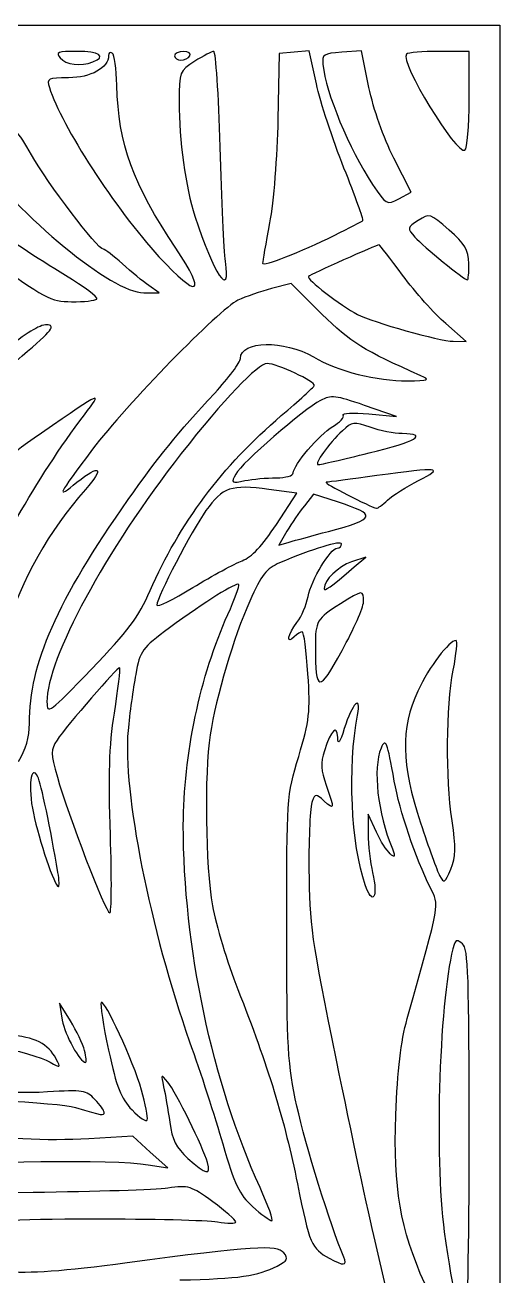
# Model space of a CAD drawing. Extents: x 1 to 81, y -1 to 158.
# Drawn here: x 52.1 to 80.6, y 82.8 to 158.1 of the extents above; entities that cross this region are included whole.
import ezdxf

# ---------------------------------------------------------------- set-up
doc = ezdxf.new("R2010")
doc.units = 0
doc.layers.get('0').update_dxf_attribs({"linetype": 'CONTINUOUS'})

msp = doc.modelspace()

# ---------------------------------------------------------------- linework, layer by layer
at = {"color": 7}
for points in [[(1.007335, 78.69224), (1.007335, 158.06724), (40.827127, 158.06724), (80.646918, 158.06724), (80.646918, 78.69224), (80.646918, -0.68276), (40.827127, -0.68276), (1.007335, -0.68276)], [(61.993793, 156.215157)], [(56.15132, 155.84659)], [(78.794835, 153.584939)], [(70.68077, 145.405831)], [(61.146425, 144.63003)], [(64.135878, 143.845886)], [(78.769914, 143.713595)], [(56.391485, 141.572917)], [(72.775564, 132.310603)], [(67.186241, 130.815157)], [(73.882991, 129.471129)], [(70.328168, 127.590277)], [(65.140917, 125.825996)], [(71.884955, 125.454018)], [(59.601494, 124.023882)], [(72.434664, 123.340678)], [(77.766712, 110.177657)], [(57.209489, 109.317761)], [(54.052531, 107.068803)], [(53.957818, 95.826972)], [(55.652874, 96.345052)], [(59.083268, 93.966681)], [(56.834418, 92.631959)], [(78.794835, 91.095261)], [(63.052899, 89.606303)], [(66.211551, 88.100755)], [(71.247262, 83.917761)]]:
    msp.add_lwpolyline(points, close=True, dxfattribs=at)
for points in [[(69.601929, 154.520547), (69.171114, 156.505798), (68.267395, 156.426624), (67.363673, 156.347449), (67.285889, 152.378699)], [(72.767711, 154.308861), (72.319272, 156.503606), (71.125284, 156.425527)], [(78.794835, 153.584939), (78.794835, 156.47974), (76.98685, 156.47974)], [(74.558194, 147.614489), (75.304788, 148.000567), (74.260469, 150.057342)], [(59.215668, 141.951558), (60.14171, 141.955413), (59.518619, 142.389126), (59.518619, 142.389126)], [(69.938284, 140.673578), (68.07921, 142.511003), (66.899687, 142.205624)], [(77.839898, 139.031323), (78.604753, 139.017242), (77.380367, 140.094989)], [(72.750045, 134.662572), (74.42921, 134.509188), (72.498429, 135.176018)], [(67.199232, 128.012097), (68.435924, 129.889115), (66.742217, 130.117742)], [(70.875358, 129.364674), (69.438173, 129.831319), (68.884281, 129.136674)], [(67.834822, 127.603094), (67.33925, 126.764161), (67.973813, 126.948248)], [(71.884955, 125.454018), (72.577127, 126.046002), (71.713095, 125.757421)], [(73.216847, 109.482694), (72.721039, 110.574532), (72.721568, 109.383907)], [(54.80926, 98.13099), (54.146228, 99.197448), (54.318456, 98.169174)], [(59.480252, 89.476567), (60.670877, 89.280685), (59.612543, 90.234098), (58.55421, 91.187508), (55.908377, 91.032891)], [(73.111511, 84.872481), (73.808945, 81.924596), (75.309637, 81.239527)]]:
    msp.add_lwpolyline(points, dxfattribs=at)
for points in [[(55.214523, 156.47974), (54.039796, 156.47974), (53.903097, 156.426859), (54.188585, 156.082866)], [(54.188585, 156.082866), (54.528805, 155.672926), (55.419379, 155.565718), (56.15132, 155.84659)], [(57.099002, 156.230772), (57.099002, 155.493806), (56.020803, 154.892241), (54.699921, 154.892241)], [(56.15132, 155.84659), (56.993719, 156.169848), (56.535206, 156.47974), (55.214523, 156.47974)], [(57.324985, 156.371305), (57.200694, 156.448121), (57.099002, 156.384881), (57.099002, 156.230772)], [(57.597167, 154.437461), (57.571767, 155.424259), (57.449275, 156.294489), (57.324985, 156.371305)], [(61.612534, 156.47974), (61.312904, 156.47974), (61.067752, 156.360678), (61.067752, 156.215157)], [(61.067752, 156.215157), (61.067752, 156.069636), (61.239318, 155.950574), (61.449011, 155.950574)], [(62.287923, 155.884428), (61.36686, 155.296853), (61.354655, 155.265045), (61.348773, 153.437032)], [(61.449011, 155.950574), (61.658704, 155.950574), (61.903856, 156.069636), (61.993793, 156.215157)], [(61.993793, 156.215157), (62.08373, 156.360678), (61.912164, 156.47974), (61.612534, 156.47974)], [(63.435344, 156.47974), (63.317517, 156.47974), (62.801175, 156.21185), (62.287923, 155.884428)], [(63.811502, 150.725053), (63.722443, 153.890131), (63.553173, 156.47974), (63.435344, 156.47974)], [(71.125284, 156.425527), (70.027967, 156.353771), (69.936664, 156.293892), (69.997637, 155.685991)], [(75.015032, 156.315909), (74.586441, 155.88732), (78.038161, 150.222487), (78.53921, 150.532153)], [(76.98685, 156.47974), (75.992456, 156.47974), (75.105138, 156.406016), (75.015032, 156.315909)], [(69.997637, 155.685991), (70.167923, 153.988231), (71.562442, 150.624018), (72.988069, 148.471713)], [(54.699921, 154.892241), (53.431202, 154.892241), (53.369094, 154.860259), (53.543801, 154.296928)], [(61.146425, 144.63003), (58.563023, 148.489666), (57.688062, 150.907391), (57.597167, 154.437461)], [(71.262941, 149.460488), (70.586333, 151.151633), (69.838877, 153.428659), (69.601929, 154.520547)], [(53.543801, 154.296928), (54.246841, 152.030035), (57.534974, 146.952518), (60.132489, 144.122711)], [(74.260469, 150.057342), (73.640582, 151.278198), (73.033895, 153.006108), (72.767711, 154.308861)], [(61.348773, 153.437032), (61.341418, 151.153498), (61.73261, 148.311254), (62.295564, 146.557866)], [(78.53921, 150.532153), (78.679805, 150.619044), (78.794835, 151.992798), (78.794835, 153.584939)], [(52.465282, 150.250745), (51.683425, 151.648838), (51.281595, 152.072607), (50.268788, 152.567162)], [(67.285889, 152.378699), (67.243105, 150.195886), (67.019342, 147.397918), (66.788636, 146.160991)], [(64.135878, 143.845886), (64.046526, 144.46435), (63.900558, 147.559975), (63.811502, 150.725053)], [(48.869314, 150.485953), (51.826951, 146.469102), (57.313229, 141.943637), (59.215668, 141.951558)], [(56.789749, 144.567351), (56.441867, 144.579419), (53.404527, 148.571219), (52.465282, 150.250745)], [(72.40284, 146.304694), (72.452503, 146.349237), (71.93955, 147.769344), (71.262941, 149.460488)], [(54.517351, 142.98976), (51.035731, 145.101306), (47.250469, 147.800677), (46.130181, 148.970877)], [(72.988069, 148.471713), (73.803169, 147.241141), (73.819245, 147.232363), (74.558194, 147.614489)], [(62.295564, 146.557866), (63.415865, 143.06854), (64.473312, 141.510232), (64.135878, 143.845886)], [(66.788636, 146.160991), (66.55793, 144.924064), (66.366975, 143.834174), (66.364294, 143.739014)], [(70.68077, 145.405831), (71.578245, 145.855663), (72.353178, 146.260151), (72.40284, 146.304694)], [(75.732354, 146.304657), (75.061593, 145.865158), (75.057061, 145.84268), (75.531411, 145.308166)], [(77.581792, 145.73004), (76.436564, 146.738474), (76.407992, 146.747352), (75.732354, 146.304657)], [(66.364294, 143.739014), (66.357733, 143.505672), (68.674951, 144.400477), (70.68077, 145.405831)], [(78.769914, 143.713595), (78.74917, 144.539576), (78.550138, 144.877361), (77.581792, 145.73004)], [(57.931119, 143.692026), (57.400693, 144.170079), (56.887076, 144.563975), (56.789749, 144.567351)], [(60.132489, 144.122711), (62.510231, 141.532334), (63.041805, 141.798306), (61.146425, 144.63003)], [(73.378653, 144.838074), (73.228203, 144.838074), (69.247335, 143.051684), (69.124864, 142.929213)], [(74.793195, 143.005406), (74.043662, 144.013373), (73.407119, 144.838074), (73.378653, 144.838074)], [(75.531411, 145.308166), (76.03708, 144.738364), (78.497023, 142.721407), (78.686303, 142.721407)], [(49.690668, 144.202155), (53.336605, 141.566951), (53.593918, 141.428482), (54.872091, 141.413868)], [(59.518619, 142.389126), (59.17592, 142.627669), (58.461545, 143.213973), (57.931119, 143.692026)], [(78.686303, 142.721407), (78.745995, 142.721407), (78.783619, 143.167892), (78.769914, 143.713595)], [(56.391485, 141.572917), (56.48742, 141.668852), (55.64406, 142.306432), (54.517351, 142.98976)], [(69.124864, 142.929213), (68.978267, 142.782618), (71.049219, 141.185966), (72.084205, 140.647634)], [(77.380367, 140.094989), (76.706952, 140.68775), (75.542727, 141.997438), (74.793195, 143.005406)], [(54.872091, 141.413868), (55.611824, 141.405409), (56.295549, 141.476983), (56.391485, 141.572917)], [(66.899687, 142.205624), (66.25095, 142.037665), (65.340653, 141.720155), (64.87681, 141.500046)], [(64.87681, 141.500046), (63.767406, 140.9736), (58.162761, 135.221373), (56.141726, 132.534949)], [(53.460153, 140.026824), (53.078068, 140.081941), (52.270766, 139.62816), (51.087409, 138.693116)], [(75.884418, 136.962788), (72.457466, 138.470343), (71.670696, 138.96134), (69.938284, 140.673578)], [(72.084205, 140.647634), (72.996687, 140.17302), (77.007717, 139.046645), (77.839898, 139.031323)], [(51.534245, 137.84421), (53.600244, 139.575398), (53.937781, 139.957924), (53.460153, 140.026824)], [(65.029204, 137.99917), (65.047064, 139.069101), (67.661271, 139.125396), (69.421626, 138.093759)], [(63.488205, 135.914206), (64.331742, 136.82051), (65.025191, 137.758744), (65.029204, 137.99917)], [(69.421626, 138.093759), (70.892186, 137.231954), (73.251663, 136.63156), (75.080111, 136.653898)], [(66.639122, 137.694324), (66.085619, 137.694324), (64.008336, 135.513983), (61.471537, 132.270365)], [(69.472122, 136.360323), (69.57141, 136.59647), (67.239912, 137.694324), (66.639122, 137.694324)], [(67.490554, 134.556175), (68.541919, 135.456892), (69.433625, 136.268758), (69.472122, 136.360323)], [(75.080111, 136.653898), (76.377898, 136.669751), (76.470073, 136.705152), (75.884418, 136.962788)], [(55.646817, 134.610031), (56.742499, 136.066683), (56.82383, 136.101634), (53.073879, 133.504348)], [(58.285494, 129.512626), (60.072201, 132.060106), (61.250931, 133.510454), (63.488205, 135.914206)], [(72.498429, 135.176018), (70.761976, 135.775734), (70.495681, 135.805402), (69.852596, 135.470786)], [(69.852596, 135.470786), (68.821485, 134.93427), (65.109905, 131.711277), (64.751101, 131.040844)], [(48.888748, 122.613073), (50.126008, 126.120745), (52.705103, 130.699169), (55.646817, 134.610031)], [(59.601494, 124.023882), (61.364799, 128.080093), (63.932178, 131.507675), (67.490554, 134.556175)], [(70.597879, 133.902982), (71.015794, 134.149852), (71.293186, 134.456263), (71.214303, 134.583895)], [(71.214303, 134.583895), (71.134155, 134.713578), (71.81169, 134.748289), (72.750045, 134.662572)], [(72.847618, 133.859009), (71.856798, 134.211862), (71.758485, 134.199567), (71.168104, 133.648959)], [(53.073879, 133.504348), (50.55403, 131.759055), (50.214601, 131.426551), (49.707721, 130.206858)], [(68.211502, 131.107812), (68.211502, 131.584396), (69.777012, 133.418083), (70.597879, 133.902982)], [(71.168104, 133.648959), (70.346758, 132.882942), (69.439375, 131.608991), (69.71484, 131.608595)], [(72.775564, 132.310603), (75.62496, 133.014186), (76.370659, 133.450849), (74.759939, 133.472603)], [(74.759939, 133.472603), (74.286996, 133.47898), (73.426452, 133.652874), (72.847618, 133.859009)], [(56.141726, 132.534949), (53.999344, 129.687227), (53.917376, 129.513939), (55.200484, 130.545073)], [(61.471537, 132.270365), (56.917183, 126.447047), (53.394835, 119.929653), (53.394835, 117.326055)], [(69.71484, 131.608595), (69.83389, 131.608425), (71.211215, 131.924327), (72.775564, 132.310603)], [(55.200484, 130.545073), (56.60404, 131.672999), (56.883935, 131.434351), (55.709481, 130.111082)], [(64.751101, 131.040844), (64.462589, 130.501752), (64.491201, 130.4812), (65.303911, 130.643744)], [(67.186241, 130.815157), (67.758921, 130.815157), (68.211502, 130.944342), (68.211502, 131.107812)], [(75.752127, 130.654949), (77.295679, 131.443415), (77.062129, 131.470593), (73.238585, 130.947448)], [(66.742217, 130.117742), (64.482218, 130.422811), (63.967347, 130.249853), (62.960049, 128.847215)], [(65.303911, 130.643744), (65.7753, 130.73802), (66.622348, 130.815157), (67.186241, 130.815157)], [(70.195877, 130.545927), (69.981553, 130.528571), (72.82022, 129.064853), (73.221532, 128.98578)], [(73.238585, 130.947448), (71.710616, 130.738388), (70.341397, 130.557704), (70.195877, 130.545927)], [(73.882991, 129.471129), (74.183412, 129.750561), (75.024522, 130.283278), (75.752127, 130.654949)], [(55.709481, 130.111082), (51.28427, 125.12516), (49.205735, 118.361513), (50.252133, 112.35264)], [(52.335147, 116.028523), (52.339169, 119.654913), (53.9808, 123.375007), (58.285494, 129.512626)], [(62.960049, 128.847215), (62.090464, 127.636341), (60.009418, 123.622226), (60.009418, 123.155763)], [(68.884281, 129.136674), (68.579643, 128.754619), (68.107385, 128.064509), (67.834822, 127.603094)], [(70.328168, 127.590277), (73.207727, 128.357048), (73.277894, 128.584584), (70.875358, 129.364674)], [(73.221532, 128.98578), (73.284913, 128.973292), (73.58257, 129.191697), (73.882991, 129.471129)], [(65.140917, 125.825996), (65.706125, 126.038618), (66.348499, 126.72087), (67.199232, 128.012097)], [(67.973813, 126.948248), (68.322822, 127.049493), (69.382283, 127.338407), (70.328168, 127.590277)], [(71.121918, 126.832156), (71.121918, 127.074999), (69.331247, 126.529118), (67.393217, 125.695469)], [(69.102261, 123.667078), (69.298804, 124.678726), (70.44718, 126.581823), (70.861089, 126.581823)], [(70.861089, 126.581823), (71.004544, 126.581823), (71.121918, 126.694472), (71.121918, 126.832156)], [(62.164354, 124.208066), (63.349571, 124.927934), (64.689024, 125.656001), (65.140917, 125.825996)], [(71.713095, 125.757421), (70.926502, 125.494706), (70.063585, 124.650817), (70.063585, 124.144291)], [(67.393217, 125.695469), (66.598623, 125.353673), (66.303708, 124.975861), (65.595963, 123.393025)], [(70.063585, 124.144291), (70.063585, 123.947388), (70.438941, 124.217303), (71.884955, 125.454018)], [(64.931547, 124.393722), (64.787142, 124.538126), (62.950042, 123.386001), (60.771556, 121.784806)], [(64.274311, 122.588684), (64.696091, 123.521155), (64.991848, 124.333423), (64.931547, 124.393722)], [(56.078374, 119.306409), (58.284692, 121.597087), (58.911217, 122.436006), (59.601494, 124.023882)], [(60.009418, 123.155763), (60.009418, 123.014663), (60.97914, 123.488199), (62.164354, 124.208066)], [(68.435053, 122.114371), (68.703529, 122.461417), (69.003773, 123.160136), (69.102261, 123.667078)], [(72.434664, 123.340678), (72.447444, 124.088342), (72.408193, 124.085345), (71.050515, 123.234979)], [(65.595963, 123.393025), (64.626294, 121.2244), (63.570239, 117.654742), (63.212663, 115.337032)], [(71.050515, 123.234979), (69.614701, 122.335674), (69.542607, 122.21111), (69.542083, 120.628698)], [(71.147083, 120.413145), (71.84966, 121.695866), (72.429071, 123.013256), (72.434664, 123.340678)], [(61.596918, 109.906448), (61.596918, 114.086322), (62.619554, 118.93033), (64.274311, 122.588684)], [(68.264418, 121.23724), (67.75386, 120.726682), (67.885662, 121.404195), (68.435053, 122.114371)], [(60.771556, 121.784806), (59.089007, 120.548127), (59.008835, 120.437682), (58.732314, 118.975608)], [(68.75368, 121.55474), (68.659211, 121.55474), (68.439043, 121.411865), (68.264418, 121.23724)], [(69.092654, 119.009144), (69.000687, 120.409221), (68.848147, 121.55474), (68.75368, 121.55474)], [(69.542083, 120.628698), (69.541289, 117.884104), (69.746746, 117.856495), (71.147083, 120.413145)], [(78.009118, 121.025573), (77.584964, 121.025573), (76.380983, 119.436089), (75.704369, 117.982865)], [(77.837051, 119.239636), (78.027175, 120.221902), (78.104606, 121.025573), (78.009118, 121.025573)], [(53.394835, 117.326055), (53.394835, 116.558224), (53.521253, 116.651516), (56.078374, 119.306409)], [(57.77489, 119.379545), (57.675134, 119.479301), (54.578036, 115.905862), (54.001077, 115.025313)], [(57.45026, 116.656511), (57.673155, 118.109831), (57.81924, 119.335195), (57.77489, 119.379545)], [(58.732314, 118.975608), (58.574006, 118.138556), (58.367287, 116.618893), (58.272939, 115.598575)], [(68.537249, 114.048207), (69.187319, 116.221058), (69.24308, 116.71912), (69.092654, 119.009144)], [(77.766712, 110.177657), (77.373512, 112.79342), (77.406272, 117.014056), (77.837051, 119.239636)], [(72.075008, 116.527657), (72.320161, 117.824266), (71.760318, 117.255846), (71.27816, 115.718601)], [(75.704369, 117.982865), (74.65741, 115.734224), (74.701387, 113.580222), (75.866421, 110.045365)], [(51.681946, 113.749532), (52.126597, 114.471466), (52.334221, 115.195861), (52.335147, 116.028523)], [(57.209478, 109.317761), (57.084225, 112.893946), (57.141655, 114.644376), (57.45026, 116.656511)], [(70.883365, 115.191511), (70.850334, 116.010029), (70.491128, 115.647851), (70.090488, 114.39208)], [(72.538741, 106.311409), (71.689587, 108.764126), (71.480029, 113.380814), (72.075008, 116.527657)], [(58.272939, 115.598575), (57.93922, 111.989582), (59.607635, 103.557073), (61.976794, 96.878542)], [(63.212663, 115.337032), (62.853305, 113.00777), (62.928217, 107.446524), (63.351172, 105.054278)], [(71.27816, 115.718601), (71.008901, 114.860126), (70.90247, 114.718031), (70.883365, 115.191511)], [(74.288243, 112.558907), (73.868873, 114.939831), (73.764037, 115.201547), (73.493365, 114.543282)], [(54.001077, 115.025313), (53.615648, 114.43707), (53.617455, 114.249869), (54.022667, 112.792444)], [(73.493365, 114.543282), (72.983058, 113.302232), (73.282561, 110.649208), (74.177787, 108.480609)], [(67.820305, 103.695365), (67.814669, 111.583055), (67.819246, 111.648023), (68.537249, 114.048207)], [(70.090488, 114.39208), (69.849161, 113.635658), (69.869177, 113.219923), (70.190818, 112.308296)], [(52.845372, 112.82349), (52.415858, 113.640272), (52.243098, 112.233945), (52.575346, 110.625366)], [(54.052531, 107.068803), (53.6234, 109.638465), (53.028218, 112.475783), (52.845372, 112.82349)], [(54.022667, 112.792444), (54.648857, 110.540165), (56.92671, 104.629905), (57.170349, 104.625275)], [(70.190818, 112.308296), (70.705297, 110.850103), (70.698058, 110.793972), (70.068972, 111.363289)], [(76.45972, 106.139043), (75.575044, 107.909736), (74.598728, 110.796155), (74.288243, 112.558907)], [(70.068972, 111.363289), (69.564999, 111.81938), (69.537657, 111.818436), (69.341368, 111.338154)], [(69.341368, 111.338154), (69.229192, 111.063683), (69.144885, 109.231774), (69.154016, 107.267243)], [(52.575346, 110.625366), (52.906882, 109.020226), (53.864089, 106.208907), (54.079076, 106.208907)], [(75.866421, 110.045365), (76.346037, 108.590157), (76.864551, 107.161407), (77.018676, 106.870365)], [(77.681952, 107.26724), (77.997412, 108.029878), (78.012367, 108.543434), (77.766712, 110.177657)], [(57.170349, 104.625275), (57.282345, 104.623158), (57.299958, 106.734766), (57.209489, 109.317761)], [(66.211551, 88.100755), (63.336675, 94.409252), (61.596918, 102.630192), (61.596918, 109.906448)], [(72.721568, 109.383907), (72.721832, 108.729063), (72.840689, 107.679641), (72.985482, 107.051856)], [(74.177787, 108.480609), (74.60003, 107.457759), (73.719312, 108.376188), (73.216847, 109.482694)], [(54.079076, 106.208907), (54.143458, 106.208907), (54.131512, 106.59586), (54.052531, 107.068803)], [(69.154016, 107.267243), (69.169362, 103.968058), (69.294428, 103.089393), (70.792348, 95.757868)], [(72.985482, 107.051856), (73.327485, 105.568988), (72.989636, 105.009021), (72.538741, 106.311409)], [(77.018676, 106.870365), (77.278936, 106.378902), (77.326196, 106.40718), (77.681952, 107.26724)], [(75.072774, 98.271407), (77.079618, 105.449841), (77.007752, 105.04216), (76.45972, 106.139043)], [(63.351172, 105.054278), (63.553501, 103.909908), (64.241093, 101.64772), (64.879154, 100.027195)], [(68.432259, 92.98881), (67.87624, 95.528331), (67.825514, 96.415823), (67.820305, 103.695365)], [(77.891566, 102.732975), (77.022261, 100.026073), (76.67281, 89.859832), (77.297111, 85.439115)], [(78.40109, 102.766725), (78.085963, 103.028258), (77.984228, 103.021519), (77.891566, 102.732975)], [(78.794835, 91.095261), (78.794835, 100.816556), (78.738492, 102.486709), (78.40109, 102.766725)], [(59.083268, 93.966681), (58.58378, 95.709256), (56.861945, 99.445461), (56.654136, 99.237652)], [(64.879154, 100.027195), (66.692373, 95.422043), (67.690521, 92.161098), (68.464687, 88.313263)], [(56.654136, 99.237652), (56.578119, 99.161637), (56.779096, 97.871336), (57.100753, 96.37032)], [(54.318456, 98.169174), (54.466286, 97.286575), (55.38297, 95.625573), (55.722234, 95.625573)], [(55.652874, 96.345052), (55.553554, 96.740766), (55.17393, 97.544438), (54.80926, 98.13099)], [(74.379145, 92.450573), (74.478176, 95.186497), (74.677151, 96.856272), (75.072774, 98.271407)], [(45.352504, 97.379933), (47.890036, 97.223839), (52.573624, 96.240163), (53.586433, 95.650595)], [(53.957818, 95.826972), (53.449866, 96.776088), (52.7143, 97.144205), (51.013585, 97.300423)], [(61.976794, 96.878542), (62.608428, 95.098005), (63.505061, 92.331511), (63.96931, 90.730782)], [(53.586433, 95.650595), (54.222523, 95.280316), (54.244735, 95.290862), (53.957818, 95.826972)], [(55.722234, 95.625573), (55.783403, 95.625573), (55.75219, 95.949339), (55.652874, 96.345052)], [(57.100753, 96.37032), (57.584925, 94.110918), (57.828013, 93.491317), (58.513125, 92.770367)], [(70.792348, 95.757868), (71.684301, 91.392243), (72.727923, 86.493818), (73.111511, 84.872481)], [(53.416811, 93.85086), (50.761754, 93.678846), (48.315277, 94.036817), (45.481457, 95.011968)], [(60.668022, 94.434948), (60.253129, 94.945438), (60.244202, 94.936101), (60.415096, 94.170365)], [(60.415096, 94.170365), (60.512526, 93.733803), (60.676814, 92.769891), (60.780179, 92.028338)], [(63.052899, 89.606303), (62.800259, 90.505931), (61.156654, 93.83373), (60.668022, 94.434948)], [(43.416122, 93.512399), (47.651927, 93.558442), (54.040283, 93.229359), (55.114627, 92.909774)], [(56.276991, 93.406696), (55.757897, 93.959246), (55.561209, 93.98979), (53.416811, 93.85086)], [(56.834418, 92.631958), (56.834418, 92.73172), (56.583577, 93.080353), (56.276991, 93.406696)], [(59.430761, 92.169808), (59.48031, 92.318459), (59.323938, 93.127049), (59.083268, 93.966681)], [(55.908377, 91.032891), (50.947555, 90.742992), (44.015567, 91.650185), (42.842794, 92.74279)], [(55.114627, 92.909774), (56.757596, 92.421043), (56.834418, 92.408632), (56.834418, 92.631959)], [(58.513125, 92.770367), (58.968275, 92.291411), (59.38121, 92.02116), (59.430761, 92.169808)], [(71.247262, 83.917761), (70.458994, 85.781295), (68.935312, 90.691208), (68.432259, 92.98881)], [(60.780179, 92.028338), (60.929475, 90.957239), (61.155133, 90.510087), (61.877826, 89.853281)], [(76.118228, 82.330261), (74.649796, 85.598651), (74.221377, 88.091769), (74.379145, 92.450573)], [(63.96931, 90.730782), (64.688151, 88.252231), (64.954277, 87.69277), (65.762785, 86.960469)], [(78.552175, 79.750573), (78.695561, 79.750573), (78.794835, 84.39186), (78.794835, 91.095261)], [(46.330899, 89.311501), (48.664556, 89.699822), (57.452681, 89.810143), (59.480252, 89.476567)], [(61.877826, 89.853281), (62.961647, 88.868271), (63.278882, 88.801594), (63.052899, 89.606303)], [(63.368243, 87.243743), (62.07085, 88.19797), (61.919625, 88.244138), (60.670877, 88.067258)], [(66.917615, 86.100573), (67.030611, 86.100573), (66.712883, 87.000654), (66.211551, 88.100755)], [(68.464687, 88.313263), (69.194852, 84.684129), (69.300169, 84.437516), (70.372041, 83.846913)], [(52.554828, 87.801043), (46.780672, 87.734034), (45.629727, 87.654577), (44.881911, 87.271336)], [(60.670877, 88.067258), (59.943272, 87.964198), (56.291051, 87.8444), (52.554828, 87.801043)], [(64.757305, 86.031276), (64.749262, 86.142137), (64.124189, 86.687747), (63.368243, 87.243743)], [(65.762785, 86.960469), (66.284943, 86.487527), (66.804617, 86.100573), (66.917615, 86.100573)], [(47.706293, 85.755567), (49.347337, 86.103407), (51.249826, 86.207076), (56.17296, 86.216932)], [(56.17296, 86.216932), (59.66546, 86.223917), (63.028976, 86.139663), (63.647439, 86.029689)], [(63.647439, 86.029689), (64.265903, 85.919715), (64.765343, 85.92044), (64.757305, 86.031276)], [(77.297111, 85.439115), (77.832479, 81.648131), (78.251137, 79.750573), (78.552175, 79.750573)], [(67.642975, 84.163622), (67.225852, 84.666225), (65.799163, 84.576076), (58.226346, 83.568598)], [(67.238036, 83.37079), (67.872509, 83.695101), (67.9332, 83.813925), (67.642975, 84.163622)], [(70.372041, 83.846913), (71.244441, 83.366221), (71.472742, 83.384702), (71.247262, 83.917761)], [(58.226346, 83.568598), (54.307036, 83.047179), (52.433797, 82.913934), (50.744715, 83.036426)], [(61.380944, 82.536054), (64.980844, 82.616707), (66.065072, 82.771229), (67.238036, 83.37079)]]:
    msp.add_open_spline(points, degree=3, dxfattribs=at)

doc.saveas('drawing.dxf')
